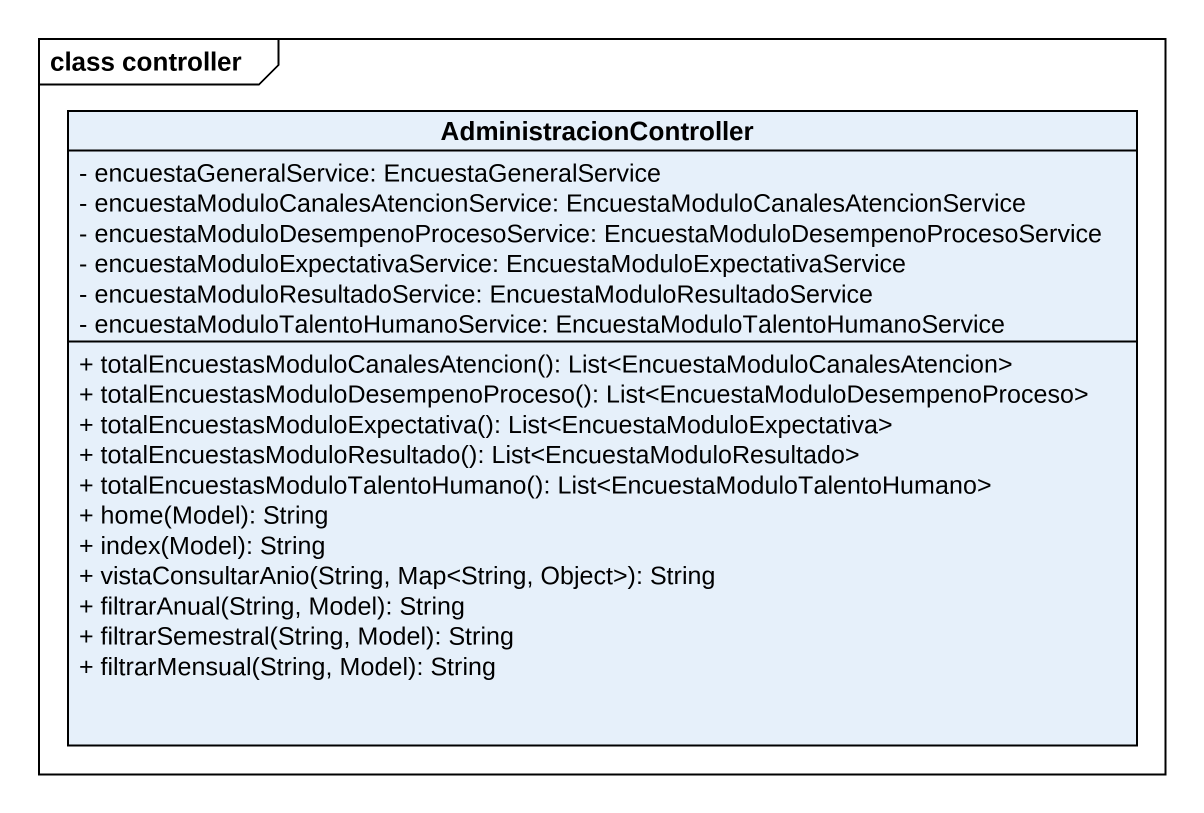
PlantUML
@startuml
mainframe class controller
hide circle
hide empty members
skinparam classAttributeIconSize 0
class AdministracionController {
  - encuestaGeneralService: EncuestaGeneralService
  - encuestaModuloCanalesAtencionService: EncuestaModuloCanalesAtencionService
  - encuestaModuloDesempenoProcesoService: EncuestaModuloDesempenoProcesoService
  - encuestaModuloExpectativaService: EncuestaModuloExpectativaService
  - encuestaModuloResultadoService: EncuestaModuloResultadoService
  - encuestaModuloTalentoHumanoService: EncuestaModuloTalentoHumanoService
  + totalEncuestasModuloCanalesAtencion(): List<EncuestaModuloCanalesAtencion>
  + totalEncuestasModuloDesempenoProceso(): List<EncuestaModuloDesempenoProceso>
  + totalEncuestasModuloExpectativa(): List<EncuestaModuloExpectativa>
  + totalEncuestasModuloResultado(): List<EncuestaModuloResultado>
  + totalEncuestasModuloTalentoHumano(): List<EncuestaModuloTalentoHumano>
  + home(Model): String
  + index(Model): String
  + vistaConsultarAnio(String, Map<String, Object>): String
  + filtrarAnual(String, Model): String
  + filtrarSemestral(String, Model): String
  + filtrarMensual(String, Model): String
}
@enduml
